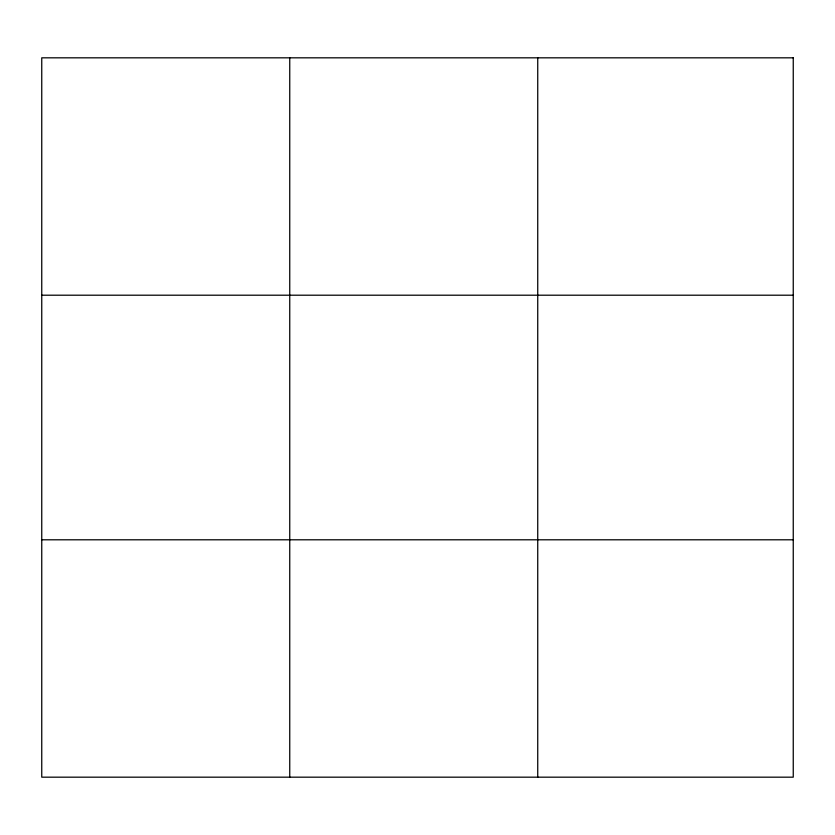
<?xml version="1.0" encoding="UTF-8"?>
<svg xmlns="http://www.w3.org/2000/svg" width="835" height="835" viewBox="0 0 835 835"><rect width="100%" height="100%" fill="white"/><g stroke="black" fill="none" stroke-linecap="round" stroke-linejoin="round"><path stroke-width="1.25" d="M289.745 777.176L289.745 57.824M537.74 777.176L537.74 57.824M41.75 295.204L793.25 295.204M41.75 539.796L793.25 539.796M793.25 57.824L793.25 777.176L41.75 777.176L41.75 57.824L793.25 57.824"/></g></svg>
